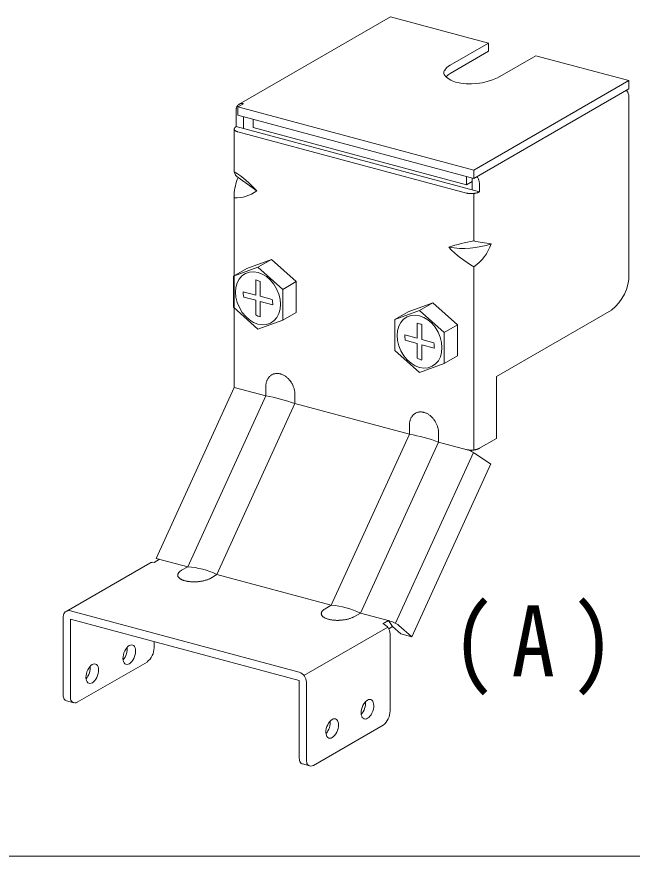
# Model space of a CAD drawing. Units: millimetres on the paper. Extents: x -195 to 195, y -140 to 138.
# Drawn here: x -48.7 to -39.17, y 93.64 to 106.65 of the extents above; entities that cross this region are included whole.
import ezdxf

# ---------------------------------------------------------------- set-up
doc = ezdxf.new("R2010")
doc.units = ezdxf.units.MM
doc.layers.add('0-6_文字', color=7, linetype='Continuous')
doc.layers.add('0-B_補強金具・金具・その他', color=3, linetype='Continuous', lineweight=18)
doc.layers.add('F-2_野縁受け', color=3, linetype='Continuous', lineweight=18)
doc.styles.add('ＭＳ ゴシック', font='')
doc.styles.get('ＭＳ ゴシック').set_extended_font_data('MS Gothic')

msp = doc.modelspace()

# ---------------------------------------------------------------- linework, layer by layer
at = {"layer": '0-B_補強金具・金具・その他'}
for p, q in [((-42.911, 106.649), (-45.259, 105.293)), ((-41.392, 106.242), (-42.911, 106.649)), ((-41.392, 106.242), (-41.986, 105.898)), ((-41.392, 106.242), (-41.392, 106.114)), ((-41.392, 106.114), (-41.986, 105.77)), ((-40.661, 106.046), (-41.256, 105.703)), ((-39.217, 105.659), (-40.661, 106.046)), ((-41.621, 104.27), (-39.217, 105.659)), ((-39.217, 105.659), (-39.217, 105.531)), ((-41.621, 104.142), (-39.217, 105.531)), ((-39.217, 105.403), (-39.217, 102.645)), ((-45.28, 105.251), (-45.193, 105.3)), ((-45.304, 105.213), (-45.304, 104.946)), ((-45.28, 105.251), (-41.621, 104.27)), ((-45.28, 105.123), (-45.28, 105.251)), ((-41.621, 104.142), (-45.28, 105.123)), ((-45.193, 104.916), (-45.193, 105.099)), ((-45.334, 104.244), (-45.334, 104.912)), ((-45.305, 104.946), (-45.304, 104.947)), ((-41.535, 103.936), (-45.304, 104.946)), ((-41.733, 103.916), (-45.28, 104.867)), ((-41.621, 104.27), (-41.621, 104.142)), ((-41.733, 104.044), (-41.733, 104.172)), ((-41.646, 103.966), (-41.646, 104.15)), ((-41.733, 104.044), (-41.646, 104.094)), ((-41.535, 104.064), (-41.535, 103.936)), ((-45.334, 100.905), (-45.334, 103.889)), ((-41.621, 103.911), (-41.621, 103.174)), ((-41.535, 103.936), (-41.535, 103.936)), ((-44.966, 102.766), (-44.758, 102.886)), ((-45.348, 102.629), (-44.966, 102.766)), ((-45.348, 102.629), (-45.14, 102.749)), ((-41.621, 102.774), (-41.621, 99.934)), ((-45.348, 102.149), (-45.348, 102.629)), ((-45.001, 102.336), (-45.001, 102.573)), ((-44.931, 102.317), (-44.931, 102.544)), ((-44.583, 102.424), (-44.375, 102.544)), ((-45.001, 102.336), (-45.195, 102.388)), ((-45.001, 102.256), (-45.187, 102.305)), ((-44.931, 102.317), (-44.745, 102.267)), ((-44.966, 101.806), (-45.348, 102.149)), ((-45.001, 102.256), (-45.001, 102.029)), ((-44.931, 102.237), (-44.737, 102.185)), ((-44.931, 102.237), (-44.931, 102)), ((-42.462, 102.095), (-42.254, 102.215)), ((-44.583, 101.944), (-44.375, 102.064)), ((-42.845, 101.958), (-42.462, 102.095)), ((-42.845, 101.958), (-42.637, 102.078)), ((-39.487, 102.103), (-41.27, 101.073)), ((-44.583, 101.944), (-44.966, 101.806)), ((-42.845, 101.478), (-42.845, 101.958)), ((-42.497, 101.665), (-42.497, 101.902)), ((-42.427, 101.646), (-42.427, 101.873)), ((-42.08, 101.753), (-41.872, 101.873)), ((-42.497, 101.665), (-42.691, 101.717)), ((-42.497, 101.585), (-42.683, 101.635)), ((-42.427, 101.646), (-42.241, 101.596)), ((-42.497, 101.585), (-42.497, 101.358)), ((-42.427, 101.566), (-42.233, 101.514)), ((-42.427, 101.566), (-42.427, 101.329)), ((-42.462, 101.135), (-42.845, 101.478)), ((-42.08, 101.273), (-41.872, 101.393)), ((-42.08, 101.273), (-42.462, 101.135)), ((-41.27, 100.113), (-41.27, 101.073)), ((-46.544, 98.254), (-45.334, 100.905)), ((-44.845, 100.774), (-45.334, 100.905)), ((-44.845, 100.914), (-44.845, 100.774)), ((-46.055, 98.123), (-44.845, 100.774)), ((-42.619, 100.178), (-44.393, 100.653)), ((-42.619, 100.318), (-42.619, 100.178)), ((-43.83, 97.527), (-42.619, 100.178)), ((-41.27, 100.113), (-41.542, 99.956)), ((-41.724, 99.938), (-42.167, 100.057)), ((-41.535, 99.96), (-41.535, 99.96)), ((-42.837, 97.249), (-41.628, 99.897)), ((-41.605, 99.882), (-41.36, 99.719)), ((-42.581, 97.04), (-41.358, 99.718)), ((-46.055, 98.123), (-46.544, 98.254)), ((-47.941, 97.432), (-46.644, 98.181)), ((-46.49, 98.24), (-46.577, 98.19)), ((-46.577, 98.19), (-46.577, 98.19)), ((-46.15, 98.069), (-46.055, 98.123)), ((-45.698, 97.947), (-45.603, 98.002)), ((-43.83, 97.527), (-45.603, 98.002)), ((-43.924, 97.472), (-43.83, 97.527)), ((-47.985, 97.345), (-47.985, 96.137)), ((-44.327, 96.491), (-47.874, 97.441)), ((-43.472, 97.351), (-43.378, 97.406)), ((-42.927, 97.285), (-43.378, 97.406)), ((-44.327, 96.363), (-47.874, 97.313)), ((-47.874, 96.108), (-47.874, 97.313)), ((-42.943, 97.289), (-43.03, 97.239)), ((-42.879, 97.198), (-42.943, 97.289)), ((-42.781, 97.215), (-42.581, 97.04)), ((-42.956, 97.188), (-44.253, 96.439)), ((-42.918, 97.082), (-42.918, 95.884)), ((-42.581, 97.04), (-42.75, 97.086)), ((-46.577, 96.87), (-46.577, 96.966)), ((-47.766, 96.023), (-46.685, 96.647)), ((-44.327, 95.163), (-44.327, 96.363)), ((-44.215, 96.333), (-44.215, 95.134)), ((-47.933, 96.047), (-47.822, 96.017)), ((-44.107, 95.043), (-43.026, 95.667)), ((-44.274, 95.067), (-44.163, 95.037))]:
    msp.add_line(p, q, dxfattribs=at)
for points in [[(-41.733, 104.044), (-45.043, 104.931), (-45.043, 105.059)], [(-45.14, 102.749), (-44.758, 102.886), (-44.375, 102.544), (-44.375, 102.064)], [(-44.966, 102.766), (-44.583, 102.424), (-44.583, 101.944)], [(-42.637, 102.078), (-42.254, 102.215), (-41.872, 101.873), (-41.872, 101.393)], [(-42.462, 102.095), (-42.08, 101.753), (-42.08, 101.273)], [(-44.393, 100.793), (-44.393, 100.653), (-45.603, 98.002)], [(-42.167, 100.197), (-42.167, 100.057), (-43.378, 97.406)], [(-42.94, 97.163), (-42.879, 97.198), (-42.75, 97.086)]]:
    msp.add_lwpolyline(points, dxfattribs=at)
for centre, radius, start, end in [((-42.024, 105.782), 0.0626, 149.608, 206.9122), ((-41.888, 105.7), 0.221, 116.3133, 149.0621), ((-41.821, 105.951), 0.326, 217.3026, 255.0215), ((-41.888, 105.572), 0.221, 116.3133, 137.5459), ((-41.674, 106.594), 0.985, 256.4665, 295.1441), ((-39.388, 105.405), 0.17, 39.0555, 39.0641), ((-39.388, 105.405), 0.17, 35.0554, 37.9799), ((-39.409, 105.39), 0.195, 31.5312, 35.0365), ((-39.439, 105.374), 0.23, 24.9758, 31.004), ((-39.39, 105.401), 0.173, 23.776, 23.9406), ((-39.423, 105.39), 0.207, 19.5358, 22.8111), ((-39.392, 105.399), 0.176, 12.4048, 20.1172), ((-39.378, 105.402), 0.161, 8.3113, 12.4585), ((-39.372, 105.403), 0.156, 0.0782, 8.4474), ((-45.212, 105.217), 0.0898, 137.9222, 150.0175), ((-45.214, 105.219), 0.0865, 131.5817, 137.6913), ((-45.22, 105.226), 0.0782, 118.2401, 131.5339), ((-45.22, 105.226), 0.0782, 124.8615, 124.8664), ((-45.22, 105.226), 0.0782, 111.6252, 118.2401), ((-45.219, 105.223), 0.0811, 105.1003, 111.5146), ((-45.219, 105.221), 0.0831, 92.2049, 104.9382), ((-45.218, 105.209), 0.0952, 86.4063, 92.1118), ((-45.219, 105.204), 0.0997, 80.5696, 86.1394), ((-45.221, 105.194), 0.11, 75.1274, 80.3065), ((-45.166, 105.203), 0.138, 171.0227, 175.5097), ((-45.072, 105.199), 0.232, 176.44, 179.168), ((-45.173, 105.203), 0.132, 166.2184, 170.807), ((-45.193, 105.208), 0.111, 155.6788, 166.1784), ((-45.198, 105.21), 0.106, 150.0938, 155.4098), ((-45.308, 104.909), 0.0261, 161.5424, 172.9887), ((-45.31, 104.909), 0.0238, 173.0607, 185.2395), ((-45.31, 104.909), 0.0241, 185.3249, 197.3694), ((-45.303, 104.907), 0.0313, 151.3694, 161.5078), ((-45.307, 104.91), 0.0273, 197.4316, 208.5325), ((-45.296, 104.903), 0.0397, 142.7172, 151.3685), ((-45.302, 104.913), 0.0334, 208.5557, 218.2572), ((-45.294, 104.919), 0.0428, 218.2511, 226.4734), ((-45.286, 104.896), 0.0516, 135.4727, 142.7341), ((-45.275, 104.885), 0.0672, 129.4099, 135.4946), ((-45.285, 104.929), 0.0558, 226.454, 233.3431), ((-45.263, 104.87), 0.0866, 124.2936, 129.4305), ((-45.275, 104.942), 0.0726, 233.3212, 239.1025), ((-45.265, 104.96), 0.0931, 239.0829, 243.9797), ((-45.25, 104.851), 0.11, 119.9202, 124.3107), ((-45.254, 104.981), 0.117, 243.9637, 248.1665), ((-45.244, 105.006), 0.144, 248.1538, 251.8152), ((-45.235, 105.034), 0.173, 251.8054, 255.0451), ((-46.091, 102.994), 1.462, 40.9157, 58.8156), ((-45.206, 104.272), 0.131, 192.2992, 239.8129), ((-44.617, 103.867), 0.718, 155.9467, 178.2051), ((-36.621, 115.741), 14.456, 233.2404, 234.6416), ((-41.707, 104.066), 0.17, 35.0554, 37.9799), ((-41.728, 104.051), 0.195, 31.5312, 35.0365), ((-41.758, 104.035), 0.23, 24.9758, 31.004), ((-41.708, 104.062), 0.173, 23.776, 23.9406), ((-41.741, 104.052), 0.207, 19.5358, 22.8111), ((-41.711, 104.061), 0.176, 12.4048, 20.1172), ((-41.696, 104.064), 0.161, 8.3113, 12.4585), ((-41.691, 104.064), 0.156, 0.0782, 8.4474), ((-45.304, 104.366), 0.523, 266.7103, 307.444), ((-41.68, 104.112), 0.203, 255.0372, 257.9482), ((-41.674, 104.142), 0.233, 257.9421, 260.5971), ((-41.669, 104.17), 0.262, 260.5922, 263.0493), ((-41.666, 104.196), 0.288, 263.0453, 265.3513), ((-41.664, 104.218), 0.31, 265.3479, 267.5418), ((-41.664, 104.236), 0.328, 267.5389, 269.654), ((-41.663, 104.248), 0.34, 269.6513, 271.717), ((-41.664, 104.253), 0.345, 271.7145, 273.7579), ((-41.663, 104.252), 0.344, 273.7555, 275.8028), ((-41.663, 104.245), 0.337, 275.8003, 277.8777), ((-41.661, 104.231), 0.323, 277.875, 280.0101), ((-41.658, 104.213), 0.304, 280.0071, 282.2305), ((-41.653, 104.189), 0.281, 282.2269, 284.5732), ((-41.646, 104.163), 0.254, 284.569, 287.0793), ((-41.637, 104.135), 0.224, 287.0741, 289.7981), ((-41.627, 104.107), 0.194, 289.7917, 292.7913), ((-41.615, 104.079), 0.164, 292.7831, 296.1367), ((-41.603, 104.054), 0.136, 296.1261, 299.9338), ((-41.067, 100.131), 3.094, 100.3294, 107.7095), ((-41.781, 104.373), 1.315, 260.0654, 289.0732), ((-40.792, 104.228), 1.674, 223.4075, 240.287), ((-41.113, 105.444), 2.326, 257.3771, 264.1249), ((-42.031, 103.366), 0.72, 304.7096, 340.8942), ((-39.91, 102.652), 0.693, 307.6101, 0.5531), ((-44.674, 100.962), 0.158, 111.6086, 118.2567), ((-44.673, 100.96), 0.16, 105.0134, 111.6015), ((-44.672, 100.955), 0.165, 98.5503, 105.0072), ((-44.671, 100.948), 0.173, 92.2788, 98.5454), ((-44.67, 100.938), 0.183, 86.2426, 92.2755), ((-44.671, 100.925), 0.195, 80.4681, 86.2409), ((-44.673, 100.911), 0.21, 74.9661, 80.4678), ((-44.678, 100.895), 0.226, 69.7339, 74.9668), ((-44.684, 100.878), 0.244, 64.7592, 69.7354), ((-44.592, 100.919), 0.252, 166.0779, 170.9475), ((-44.61, 100.923), 0.234, 160.9611, 166.0797), ((-44.626, 100.929), 0.217, 155.579, 160.9622), ((-44.64, 100.935), 0.202, 149.9245, 155.5791), ((-44.652, 100.942), 0.188, 144.002, 149.9234), ((-44.661, 100.948), 0.177, 137.8307, 143.9994), ((-44.667, 100.954), 0.168, 131.4464, 137.8265), ((-44.671, 100.959), 0.162, 124.9019, 131.4408), ((-44.673, 100.961), 0.159, 118.264, 124.8951), ((-44.692, 100.861), 0.263, 60.0227, 64.7612), ((-44.701, 100.845), 0.282, 55.5007, 60.025), ((-44.712, 100.83), 0.3, 51.1672, 55.5032), ((-44.723, 100.816), 0.318, 46.9953, 51.1698), ((-44.734, 100.804), 0.334, 42.9577, 46.9978), ((-44.744, 100.795), 0.347, 39.0278, 42.9602), ((-44.752, 100.788), 0.359, 35.1792, 39.0302), ((-44.759, 100.783), 0.366, 31.3862, 35.1816), ((-44.762, 100.781), 0.371, 27.6236, 31.3885), ((-44.555, 100.914), 0.29, 175.5847, 180.0233), ((-44.574, 100.916), 0.271, 170.9453, 175.5871), ((-44.763, 100.781), 0.372, 23.8664, 27.6259), ((-44.761, 100.782), 0.369, 20.0898, 23.8687), ((-44.754, 100.784), 0.362, 16.2686, 20.0921), ((-44.745, 100.787), 0.353, 12.3773, 16.271), ((-44.733, 100.789), 0.34, 8.3901, 12.3798), ((-45.281, 98.241), 2.57, 69.7767, 80.2233), ((-44.718, 100.792), 0.325, 4.2802, 8.3926), ((-44.701, 100.793), 0.308, 0.0208, 4.2828), ((-42.426, 100.345), 0.188, 144.002, 149.9234), ((-42.435, 100.352), 0.177, 137.8307, 143.9994), ((-42.442, 100.358), 0.168, 131.4464, 137.8265), ((-42.446, 100.362), 0.162, 124.9019, 131.4408), ((-42.448, 100.365), 0.159, 118.264, 124.8951), ((-42.448, 100.366), 0.158, 111.6086, 118.2567), ((-42.447, 100.364), 0.16, 105.0134, 111.6015), ((-42.446, 100.359), 0.165, 98.5503, 105.0072), ((-42.445, 100.351), 0.173, 92.2788, 98.5454), ((-42.445, 100.341), 0.183, 86.2426, 92.2755), ((-42.445, 100.329), 0.195, 80.4681, 86.2409), ((-42.448, 100.314), 0.21, 74.9661, 80.4678), ((-42.452, 100.299), 0.226, 69.7339, 74.9668), ((-42.458, 100.282), 0.244, 64.7592, 69.7354), ((-42.466, 100.265), 0.263, 60.0227, 64.7612), ((-42.476, 100.249), 0.282, 55.5007, 60.025), ((-42.486, 100.233), 0.3, 51.1672, 55.5032), ((-42.497, 100.22), 0.318, 46.9953, 51.1698), ((-42.33, 100.318), 0.29, 175.5847, 180.0233), ((-42.348, 100.319), 0.271, 170.9453, 175.5871), ((-42.367, 100.322), 0.252, 166.0779, 170.9475), ((-42.385, 100.327), 0.234, 160.9611, 166.0797), ((-42.401, 100.332), 0.217, 155.579, 160.9622), ((-42.415, 100.339), 0.202, 149.9245, 155.5791), ((-42.508, 100.208), 0.334, 42.9577, 46.9978), ((-42.518, 100.199), 0.347, 39.0278, 42.9602), ((-42.527, 100.192), 0.359, 35.1792, 39.0302), ((-42.533, 100.187), 0.366, 31.3862, 35.1816), ((-42.537, 100.185), 0.371, 27.6236, 31.3885), ((-42.538, 100.184), 0.372, 23.8664, 27.6259), ((-42.535, 100.185), 0.369, 20.0898, 23.8687), ((-42.529, 100.188), 0.362, 16.2686, 20.0921), ((-42.52, 100.19), 0.353, 12.3773, 16.271), ((-42.507, 100.193), 0.34, 8.3901, 12.3798), ((-42.492, 100.195), 0.325, 4.2802, 8.3926), ((-42.475, 100.197), 0.308, 0.0208, 4.2828), ((-43.056, 97.645), 2.57, 69.7767, 80.2233), ((-41.831, 99.558), 0.395, 55.0934, 75.6418), ((-41.68, 100.136), 0.203, 257.8606, 257.9482), ((-41.674, 100.165), 0.233, 257.9421, 260.5971), ((-41.669, 100.194), 0.262, 260.5922, 263.0493), ((-41.666, 100.22), 0.288, 263.0453, 265.3513), ((-41.664, 100.242), 0.31, 265.3479, 267.5418), ((-41.664, 100.277), 0.345, 271.7145, 273.7579), ((-41.663, 100.276), 0.344, 273.7555, 275.8028), ((-41.663, 100.268), 0.337, 275.8003, 277.8777), ((-41.661, 100.255), 0.323, 277.875, 280.0101), ((-41.658, 100.236), 0.304, 280.0071, 282.2305), ((-41.653, 100.213), 0.281, 282.2269, 284.5732), ((-41.646, 100.187), 0.254, 284.569, 287.0793), ((-41.637, 100.159), 0.224, 287.0741, 289.7981), ((-41.627, 100.131), 0.194, 289.7917, 292.7913), ((-41.615, 100.103), 0.164, 292.7831, 296.1367), ((-41.603, 100.078), 0.136, 296.1261, 299.9338), ((-41.664, 100.259), 0.328, 267.5389, 269.654), ((-41.663, 100.271), 0.34, 269.6513, 271.717), ((-41.907, 99.999), 0.262, 341.0059, 342.3426), ((-41.906, 99.998), 0.26, 342.3399, 345.0729), ((-41.901, 99.997), 0.255, 345.07, 345.18), ((-46.6, 98.104), 0.089, 74.9133, 120), ((-46.133, 96.929), 1.197, 63.7245, 86.2755), ((-46.157, 97.993), 0.0529, 161.5424, 172.9887), ((-46.162, 97.994), 0.0482, 173.0607, 185.2395), ((-46.161, 97.994), 0.0491, 185.3249, 197.3694), ((-46.147, 97.99), 0.0635, 151.3694, 161.5078), ((-46.132, 97.982), 0.0805, 142.7172, 151.3685), ((-46.113, 97.967), 0.105, 135.4727, 142.7341), ((-46.09, 97.945), 0.137, 129.4099, 135.4946), ((-46.065, 97.914), 0.176, 124.2936, 129.4305), ((-46.039, 97.876), 0.223, 119.9202, 124.3107), ((-46.155, 97.996), 0.0554, 197.4316, 208.5325), ((-46.144, 98.002), 0.0678, 208.5557, 218.2572), ((-46.129, 98.014), 0.0869, 218.2511, 226.4734), ((-46.111, 98.033), 0.113, 226.454, 233.3431), ((-46.091, 98.06), 0.147, 233.3212, 239.1025), ((-46.069, 98.096), 0.189, 239.0829, 243.9797), ((-46.048, 98.139), 0.238, 243.9637, 248.1665), ((-46.027, 98.19), 0.292, 248.1538, 251.8152), ((-46.009, 98.246), 0.351, 251.8054, 255.0451), ((-45.993, 98.305), 0.412, 255.0372, 257.9482), ((-45.98, 98.365), 0.473, 257.9421, 260.5971), ((-45.971, 98.422), 0.532, 260.5922, 263.0493), ((-45.964, 98.475), 0.585, 263.0453, 265.3513), ((-45.961, 98.52), 0.63, 265.3479, 267.5418), ((-45.959, 98.556), 0.666, 267.5389, 269.654), ((-45.959, 98.58), 0.69, 269.6513, 271.717), ((-45.959, 98.591), 0.701, 271.7145, 273.7579), ((-45.959, 98.589), 0.699, 273.7555, 275.8028), ((-45.957, 98.574), 0.684, 275.8003, 277.8777), ((-45.954, 98.547), 0.656, 277.875, 280.0101), ((-45.947, 98.509), 0.618, 280.0071, 282.2305), ((-45.937, 98.462), 0.57, 282.2269, 284.5732), ((-45.923, 98.409), 0.515, 284.569, 287.0793), ((-45.905, 98.352), 0.456, 287.0741, 289.7981), ((-45.885, 98.294), 0.394, 289.7917, 292.7913), ((-45.861, 98.238), 0.334, 292.7831, 296.1367), ((-45.835, 98.186), 0.276, 296.1261, 299.9338), ((-43.84, 97.318), 0.176, 124.2936, 129.4305), ((-43.813, 97.279), 0.223, 119.9202, 124.3107), ((-43.908, 96.333), 1.197, 63.7245, 86.2755), ((-47.83, 97.344), 0.154, 160.0272, 180.4495), ((-47.907, 97.363), 0.0764, 126.3383, 153.8155), ((-47.897, 97.355), 0.089, 74.9133, 128.6238), ((-43.932, 97.397), 0.0529, 161.5424, 172.9887), ((-43.936, 97.398), 0.0491, 185.3249, 197.3694), ((-43.936, 97.397), 0.0482, 173.0607, 185.2395), ((-43.93, 97.399), 0.0554, 197.4316, 208.5325), ((-43.922, 97.393), 0.0635, 151.3694, 161.5078), ((-43.919, 97.405), 0.0678, 208.5557, 218.2572), ((-43.907, 97.385), 0.0805, 142.7172, 151.3685), ((-43.904, 97.417), 0.0869, 218.2511, 226.4734), ((-43.888, 97.371), 0.105, 135.4727, 142.7341), ((-43.886, 97.436), 0.113, 226.454, 233.3431), ((-43.865, 97.348), 0.137, 129.4099, 135.4946), ((-43.865, 97.464), 0.147, 233.3212, 239.1025), ((-43.844, 97.499), 0.189, 239.0829, 243.9797), ((-43.659, 97.698), 0.394, 289.7917, 292.7913), ((-43.636, 97.642), 0.334, 292.7831, 296.1367), ((-43.61, 97.59), 0.276, 296.1261, 299.9338), ((-43.822, 97.543), 0.238, 243.9637, 248.1665), ((-43.802, 97.594), 0.292, 248.1538, 251.8152), ((-43.783, 97.65), 0.351, 251.8054, 255.0451), ((-43.768, 97.709), 0.412, 255.0372, 257.9482), ((-43.755, 97.768), 0.473, 257.9421, 260.5971), ((-43.745, 97.826), 0.532, 260.5922, 263.0493), ((-43.739, 97.879), 0.585, 263.0453, 265.3513), ((-43.735, 97.924), 0.63, 265.3479, 267.5418), ((-43.734, 97.959), 0.666, 267.5389, 269.654), ((-43.733, 97.983), 0.69, 269.6513, 271.717), ((-43.734, 97.995), 0.701, 271.7145, 273.7579), ((-43.734, 97.993), 0.699, 273.7555, 275.8028), ((-43.732, 97.978), 0.684, 275.8003, 277.8777), ((-43.728, 97.95), 0.656, 277.875, 280.0101), ((-43.721, 97.912), 0.618, 280.0071, 282.2305), ((-43.711, 97.865), 0.57, 282.2269, 284.5732), ((-43.697, 97.812), 0.515, 284.569, 287.0793), ((-43.68, 97.756), 0.456, 287.0741, 289.7981), ((-43.086, 97.082), 0.168, 0.0196, 70.3551), ((-43.061, 96.817), 0.486, 54.7981, 75.9661), ((-46.854, 96.867), 0.277, 307.6101, 0.5531), ((-44.383, 96.333), 0.168, 0.0196, 70.3551), ((-47.745, 96.147), 0.24, 179.1519, 194.6361), ((-47.919, 96.107), 0.0616, 199.6326, 236.3779), ((-47.913, 96.122), 0.0778, 238.4771, 255), ((-47.634, 96.117), 0.24, 179.1519, 194.6361), ((-47.808, 96.077), 0.0616, 199.6326, 236.3779), ((-47.801, 96.092), 0.0778, 238.4771, 297.3809), ((-43.196, 95.887), 0.277, 307.6101, 0.5531), ((-44.086, 95.167), 0.24, 179.1519, 194.6361), ((-43.975, 95.137), 0.24, 179.1519, 194.6361), ((-44.261, 95.127), 0.0616, 199.6326, 236.3779), ((-44.254, 95.142), 0.0778, 238.4771, 255), ((-44.15, 95.097), 0.0616, 199.6326, 236.3779), ((-44.143, 95.112), 0.0778, 238.4771, 297.3809)]:
    msp.add_arc(centre, radius, start, end, dxfattribs=at)
for centre, major_axis, ratio in [((-44.966, 102.286), (-0.194, 0.384), 0.751651), ((-42.462, 101.615), (-0.194, 0.384), 0.751651), ((-46.961, 96.761), (0.053, 0.149), 0.550454), ((-47.535, 96.467), (0.053, 0.149), 0.550454), ((-43.269, 95.915), (0.053, 0.149), 0.550454), ((-43.816, 95.617), (0.053, 0.149), 0.550454)]:
    msp.add_ellipse(centre, major_axis=major_axis, ratio=ratio, dxfattribs=at)
for centre, major_axis, ratio, start_param, end_param in [((-44.966, 102.286), (-0.14, 0.277), 0.65557, 5.474257, 5.778952), ((-44.966, 102.286), (-0.14, 0.277), 0.65557, 0.89591, 1.185237), ((-44.966, 102.286), (-0.14, 0.277), 0.65557, 4.037503, 4.32683), ((-44.966, 102.286), (-0.14, 0.277), 0.65557, 2.332665, 2.63736), ((-42.462, 101.615), (-0.14, 0.277), 0.65557, 5.474257, 5.778952), ((-42.462, 101.615), (-0.14, 0.277), 0.65557, 0.89591, 1.185237), ((-42.462, 101.615), (-0.14, 0.277), 0.65557, 4.037503, 4.32683), ((-42.462, 101.615), (-0.14, 0.277), 0.65557, 2.332665, 2.63736), ((-47.089, 96.796), (0.053, 0.149), 0.550454, 4.049248, 5.463884), ((-47.663, 96.501), (0.053, 0.149), 0.550454, 4.049248, 5.463884), ((-43.397, 95.95), (0.053, 0.149), 0.550454, 4.049248, 5.463884), ((-43.944, 95.652), (0.053, 0.149), 0.550454, 4.049248, 5.463884)]:
    msp.add_ellipse(centre, major_axis=major_axis, ratio=ratio, start_param=start_param, end_param=end_param, dxfattribs=at)
at = {"layer": 'F-2_野縁受け'}
msp.add_line((-190.619, 93.637), (-1.619, 93.637), dxfattribs=at)

# ---------------------------------------------------------------- texts
at = {"layer": '0-6_文字', "insert": (-41.967, 96.131), "char_height": 1.1, "attachment_point": 7, "style": 'ＭＳ ゴシック'}
msp.add_mtext('\\T1.38;\\W0.9;(A)', dxfattribs=at)

doc.saveas('drawing.dxf')
